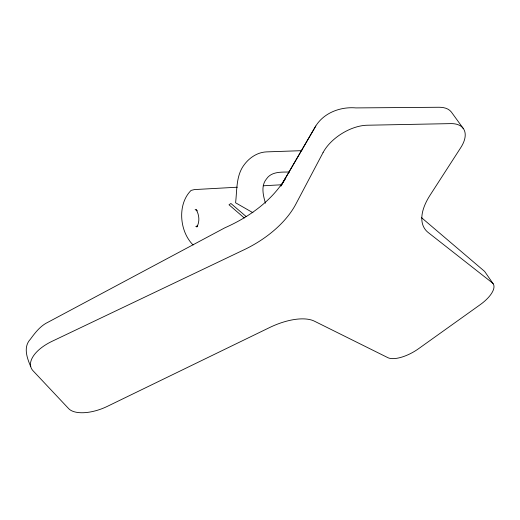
<?xml version="1.0" encoding="UTF-8"?>
<svg xmlns="http://www.w3.org/2000/svg" width="520" height="520" viewBox="0 0 520 520"><rect width="100%" height="100%" fill="white"/><g stroke="black" fill="none" stroke-linecap="round" stroke-linejoin="round"><path stroke-width="0.78" d="M463.281 128.499L451.341 112.008C448.468 108.27 443.476 107.263 439.004 107.257L355.973 107.913C340.691 106.561 324.077 112.612 315.776 126.022L280.872 186.076L285.123 178.893C271.219 201.409 248.716 217.243 224.842 227.812L48.048 322.205C40.437 325.786 35.249 332.586 30.407 339.19C22.965 347.113 27.073 358.033 30.739 366.665M315.776 126.022L283.218 181.85M195.774 226.564L197.704 225.628L196.807 227.006C199.933 221.832 199.303 214.714 196.164 209.677L197.158 210.808L195.143 209.514M237.322 187.213L194.409 189.579L191.081 190.411C177.073 204.275 179.491 231.524 193.108 244.972M263.231 185.783L281.853 184.756M289.64 172.036C281.717 172.127 271.57 171.333 266.494 178.925C260.702 185.9 263.218 195.364 265.428 203.203M301.886 150.663L266.474 151.886C257.757 152.263 249.841 157.378 244.641 164.19C235.917 175.052 237.133 189.819 235.586 202.787L252.928 212.719M421.551 217.698L484.647 271.433L493.162 283.784M246.279 216.645L230.906 203.483L229.014 204.776L244.296 217.984M323.043 152.613L295.834 204.152A82.102 47.385 -26.6 0 1 244.101 249.75L51.955 341.361A34.97 17.608 -20.3 0 0 33.014 370.74L68.633 408.603A32.188 15.087 -21.5 0 0 107.348 406.361L269.516 327.594A47.073 21.463 -26.8 0 1 314.431 321.185L387.829 357.65A25.889 10.614 -29.8 0 0 418.606 348.679L480.116 304.74A26.481 10.953 -31.6 0 0 492.161 282.724L428.272 232.57A70.284 33.508 -34 0 1 430.17 195.046L460.766 147.635A34.352 18.103 -34.2 0 0 450.743 123.617L367.218 125.229A36.01 20.371 -32.1 0 0 323.043 152.613"/></g></svg>
